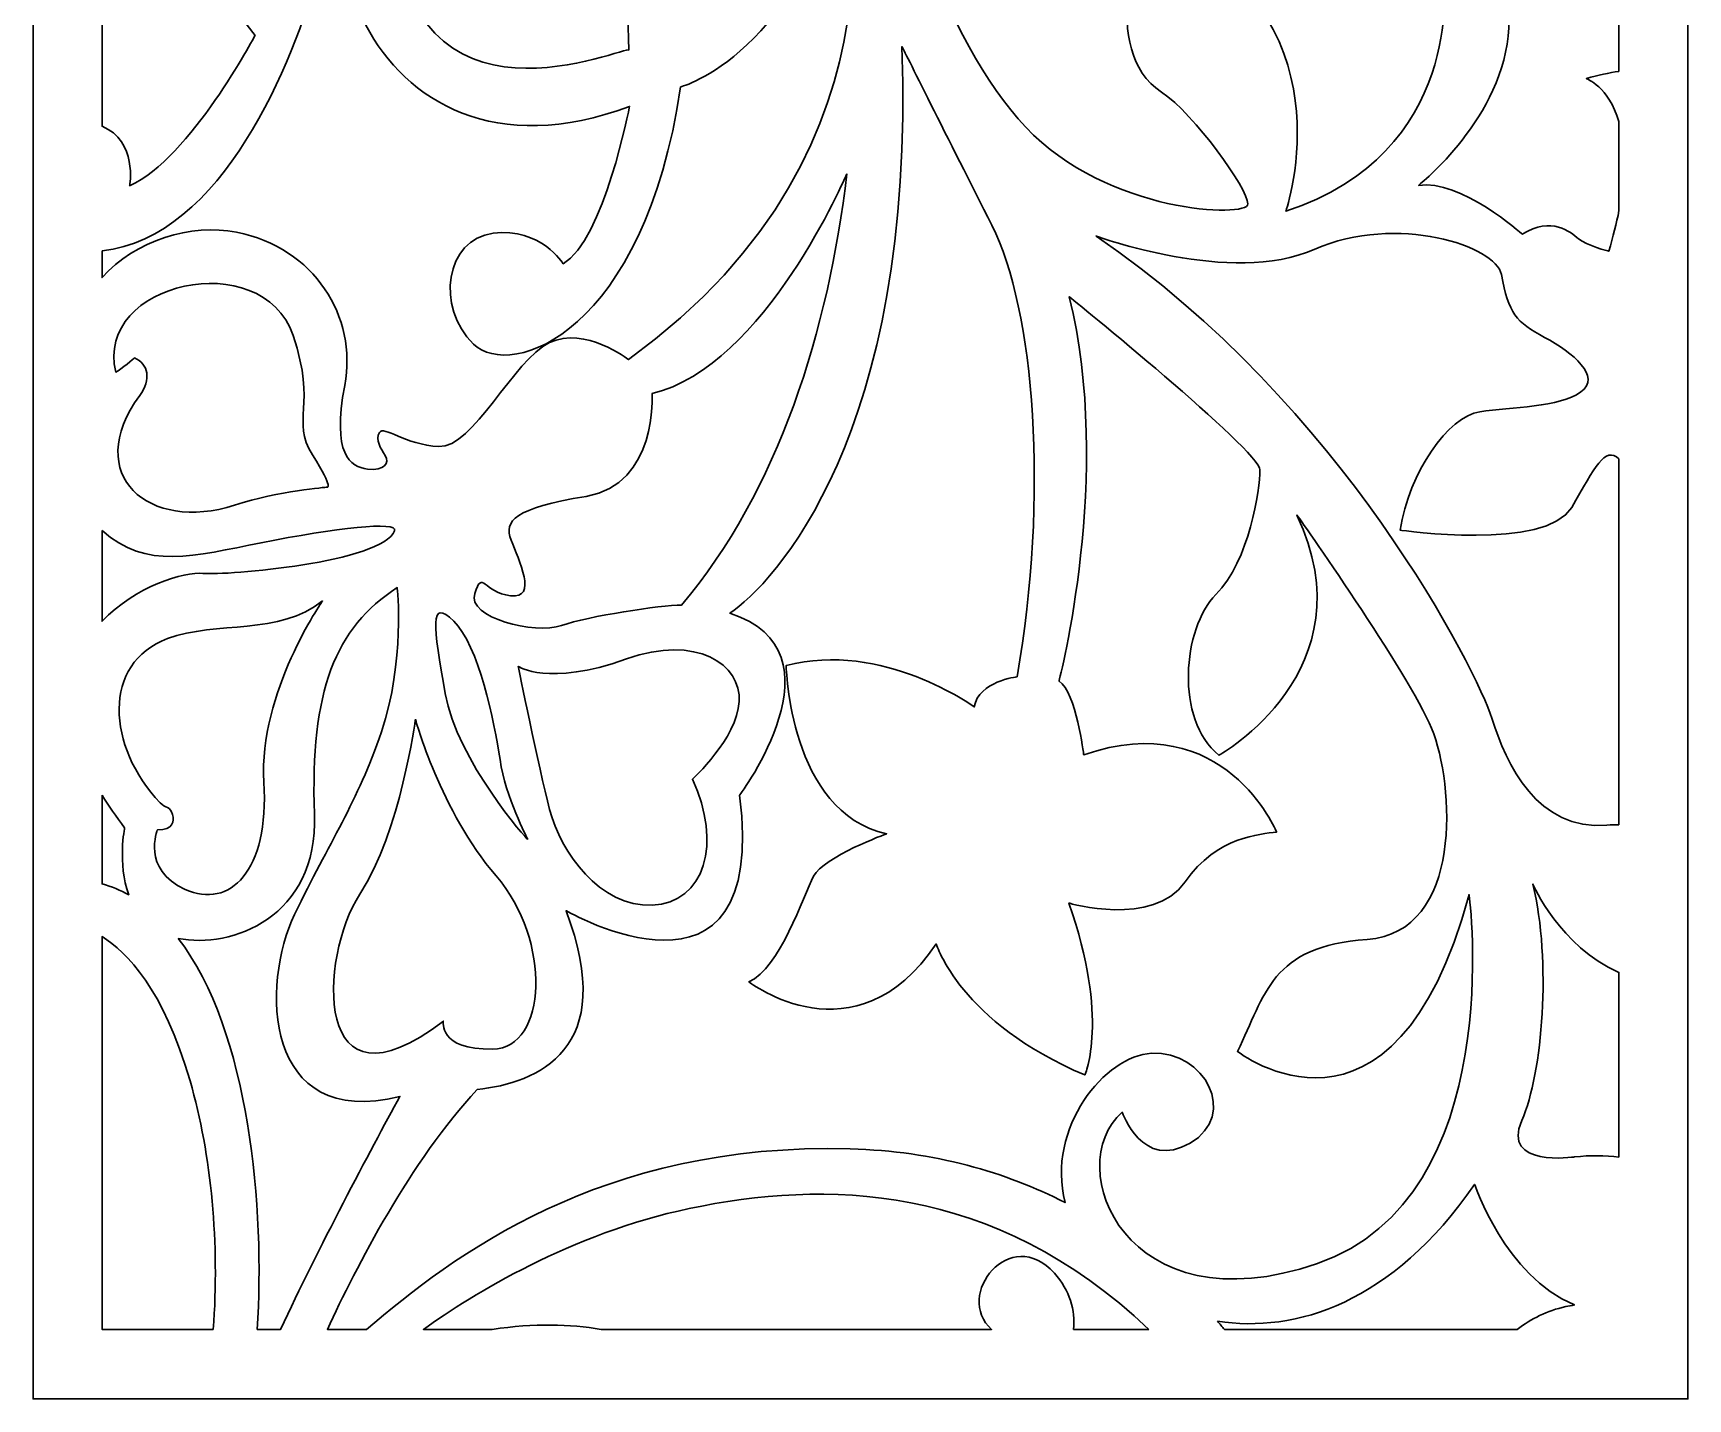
# Model space of a CAD drawing. Header units: centimetres. Extents: x 8.5 to 14.2, y -9 to 9.
# Drawn here: x 8.49 to 14.23, y -9 to -4.26 of the extents above; entities that cross this region are included whole.
import ezdxf

# ---------------------------------------------------------------- set-up
doc = ezdxf.new("R2010")
doc.units = ezdxf.units.CM
doc.header["$MEASUREMENT"] = 0
doc.layers.add('layer 1', color=7, linetype='Continuous')

msp = doc.modelspace()

# ---------------------------------------------------------------- linework, layer by layer
at = {"layer": 'layer 1', "color": 250, "lineweight": 30}
for points, knots in [([(8.48529, 8.9892), (8.48529, 8.9892), (9.07026, 8.9892), (9.07026, 8.9892), (9.07026, 8.9892), (9.07026, 8.9892), (9.20466, 8.9892), (9.20466, 8.9892), (9.20466, 8.9892), (9.20466, 8.9892), (9.7165, 8.9892), (9.7165, 8.9892), (9.7165, 8.9892), (9.7165, 8.9892), (9.91152, 8.9892), (9.91152, 8.9892), (9.91152, 8.9892), (9.91152, 8.9892), (14.22659, 8.9892), (14.22659, 8.9892), (14.22659, 8.9892), (14.22659, 8.9892), (14.22659, 8.18675), (14.22659, 8.18675), (14.22659, 8.18675), (14.22659, 8.18675), (14.22659, 7.32422), (14.22659, 7.32422), (14.22659, 7.32422), (14.22659, 7.32422), (14.22659, 6.63345), (14.22659, 6.63345), (14.22659, 6.63345), (14.22659, 6.63345), (14.22659, 6.42618), (14.22659, 6.42618), (14.22659, 6.42618), (14.22659, 6.42618), (14.22659, 2.23352), (14.22659, 2.23352), (14.22659, 2.23352), (14.22659, 2.23352), (14.22659, 1.85248), (14.22659, 1.85248), (14.22659, 1.85248), (14.22659, 1.85248), (14.22659, 1.55822), (14.22659, 1.55822), (14.22659, 1.55822), (14.22659, 1.55822), (14.22659, 0.95588), (14.22659, 0.95588), (14.22659, 0.95588), (14.22659, 0.95588), (14.22659, -1.90092), (14.22659, -1.90092), (14.22659, -1.90092), (14.22659, -1.90092), (14.22659, -2.20355), (14.22659, -2.20355), (14.22659, -2.20355), (14.22659, -2.20355), (14.22659, -4.44483), (14.22659, -4.44483), (14.22659, -4.44483), (14.22659, -4.44483), (14.22659, -5.94655), (14.22659, -5.94655), (14.22659, -5.94655), (14.22659, -5.94655), (14.22659, -7.13646), (14.22659, -7.13646), (14.22659, -7.13646), (14.22659, -7.13646), (14.22659, -7.55278), (14.22659, -7.55278), (14.22659, -7.55278), (14.22659, -7.55278), (14.22659, -8.25027), (14.22659, -8.25027), (14.22659, -8.25027), (14.22659, -8.25027), (14.22659, -8.66891), (14.22659, -8.66891), (14.22659, -8.66891), (14.22659, -8.66891), (14.22659, -8.86561), (14.22659, -8.86561), (14.22659, -8.86561), (14.22659, -8.86561), (14.22659, -9.00021), (14.22659, -9.00021), (14.22659, -9.00021), (14.22659, -9.00021), (14.11776, -9.00021), (14.11776, -9.00021), (14.11776, -9.00021), (14.11776, -9.00021), (13.63587, -9.00021), (13.63587, -9.00021), (13.63587, -9.00021), (13.63587, -9.00021), (13.46054, -9.00021), (13.46054, -9.00021), (13.46054, -9.00021), (13.46054, -9.00021), (12.79813, -9.00021), (12.79813, -9.00021), (12.79813, -9.00021), (12.79813, -9.00021), (12.5775, -9.00021), (12.5775, -9.00021), (12.5775, -9.00021), (12.5775, -9.00021), (11.96421, -9.00021), (11.96421, -9.00021), (11.96421, -9.00021), (11.96421, -9.00021), (10.58, -9.00021), (10.58, -9.00021), (10.58, -9.00021), (10.58, -9.00021), (9.74496, -9.00021), (9.74496, -9.00021), (9.74496, -9.00021), (9.74496, -9.00021), (9.24026, -9.00021), (9.24026, -9.00021), (9.24026, -9.00021), (9.24026, -9.00021), (9.23325, -9.00021), (9.23325, -9.00021), (9.23325, -9.00021), (9.23325, -9.00021), (9.08219, -9.00021), (9.08219, -9.00021), (9.08219, -9.00021), (9.08219, -9.00021), (8.48529, -9.00021), (8.48529, -9.00021), (8.48529, -9.00021), (8.48529, -9.00021), (8.48529, -7.68658), (8.48529, -7.68658), (8.48529, -7.68658), (8.48529, -7.68658), (8.48529, -7.21812), (8.48529, -7.21812), (8.48529, -7.21812), (8.48529, -7.21812), (8.48529, -4.95449), (8.48529, -4.95449), (8.48529, -4.95449), (8.48529, -4.95449), (8.48529, -4.63579), (8.48529, -4.63579), (8.48529, -4.63579), (8.48529, -4.63579), (8.48529, -3.57257), (8.48529, -3.57257), (8.48529, -3.57257), (8.48529, -3.57257), (8.48529, -3.17805), (8.48529, -3.17805), (8.48529, -3.17805), (8.48529, -3.17805), (8.48529, 1.52681), (8.48529, 1.52681), (8.48529, 1.52681), (8.48529, 1.52681), (8.48529, 1.7051), (8.48529, 1.7051), (8.48529, 1.7051), (8.48529, 1.7051), (8.48529, 3.1605), (8.48529, 3.1605), (8.48529, 3.1605), (8.48529, 3.1605), (8.48529, 3.58836), (8.48529, 3.58836), (8.48529, 3.58836), (8.48529, 3.58836), (8.48529, 3.90863), (8.48529, 3.90863), (8.48529, 3.90863), (8.48529, 3.90863), (8.48529, 4.33898), (8.48529, 4.33898), (8.48529, 4.33898), (8.48529, 4.33898), (8.48529, 8.9892), (8.48529, 8.9892)], [0, 0, 0, 0, 0.0204082, 0.0204082, 0.0204082, 0.0204082, 0.0408163, 0.0408163, 0.0408163, 0.0408163, 0.0612245, 0.0612245, 0.0612245, 0.0612245, 0.0816327, 0.0816327, 0.0816327, 0.0816327, 0.1020408, 0.1020408, 0.1020408, 0.1020408, 0.122449, 0.122449, 0.122449, 0.122449, 0.1428571, 0.1428571, 0.1428571, 0.1428571, 0.1632653, 0.1632653, 0.1632653, 0.1632653, 0.1836735, 0.1836735, 0.1836735, 0.1836735, 0.2040816, 0.2040816, 0.2040816, 0.2040816, 0.2244898, 0.2244898, 0.2244898, 0.2244898, 0.244898, 0.244898, 0.244898, 0.244898, 0.2653061, 0.2653061, 0.2653061, 0.2653061, 0.2857143, 0.2857143, 0.2857143, 0.2857143, 0.3061224, 0.3061224, 0.3061224, 0.3061224, 0.3265306, 0.3265306, 0.3265306, 0.3265306, 0.3469388, 0.3469388, 0.3469388, 0.3469388, 0.3673469, 0.3673469, 0.3673469, 0.3673469, 0.3877551, 0.3877551, 0.3877551, 0.3877551, 0.4081633, 0.4081633, 0.4081633, 0.4081633, 0.4285714, 0.4285714, 0.4285714, 0.4285714, 0.4489796, 0.4489796, 0.4489796, 0.4489796, 0.4693878, 0.4693878, 0.4693878, 0.4693878, 0.4897959, 0.4897959, 0.4897959, 0.4897959, 0.5102041, 0.5102041, 0.5102041, 0.5102041, 0.5306122, 0.5306122, 0.5306122, 0.5306122, 0.5510204, 0.5510204, 0.5510204, 0.5510204, 0.5714286, 0.5714286, 0.5714286, 0.5714286, 0.5918367, 0.5918367, 0.5918367, 0.5918367, 0.6122449, 0.6122449, 0.6122449, 0.6122449, 0.6326531, 0.6326531, 0.6326531, 0.6326531, 0.6530612, 0.6530612, 0.6530612, 0.6530612, 0.6734694, 0.6734694, 0.6734694, 0.6734694, 0.6938776, 0.6938776, 0.6938776, 0.6938776, 0.7142857, 0.7142857, 0.7142857, 0.7142857, 0.7346939, 0.7346939, 0.7346939, 0.7346939, 0.755102, 0.755102, 0.755102, 0.755102, 0.7755102, 0.7755102, 0.7755102, 0.7755102, 0.7959184, 0.7959184, 0.7959184, 0.7959184, 0.8163265, 0.8163265, 0.8163265, 0.8163265, 0.8367347, 0.8367347, 0.8367347, 0.8367347, 0.8571429, 0.8571429, 0.8571429, 0.8571429, 0.877551, 0.877551, 0.877551, 0.877551, 0.8979592, 0.8979592, 0.8979592, 0.8979592, 0.9183673, 0.9183673, 0.9183673, 0.9183673, 0.9387755, 0.9387755, 0.9387755, 0.9387755, 0.9591837, 0.9591837, 0.9591837, 0.9591837, 1, 1, 1, 1]), ([(8.72451, -5.01776), (9.14043, -4.9719), (9.38964, -4.36656), (9.47589, -4.0385), (9.47589, -4.0385), (9.8407, -2.65086), (9.69219, -1.81292), (9.24882, -0.81761), (9.24882, -0.81761), (9.20894, -0.81766), (10.49803, -1.72883), (10.5518, -4.32066), (10.5518, -4.32066), (10.55695, -4.29997), (9.76536, -4.66483), (9.74276, -3.84478), (9.74276, -3.84478), (9.74276, -3.84478), (9.90731, -3.92587), (9.97811, -3.79991), (9.97811, -3.79991), (10.04891, -3.67396), (9.9687, -3.49316), (9.78653, -3.53962), (9.78653, -3.53962), (9.3, -3.74188), (9.62609, -4.8659), (10.55456, -4.51624), (10.55456, -4.51624), (10.55456, -4.51624), (10.46565, -4.9807), (10.32419, -5.06218), (10.32419, -5.06218), (10.32419, -5.06218), (10.2474, -4.93588), (10.08169, -4.95625), (10.08169, -4.95625), (9.91598, -4.97662), (9.88104, -5.2133), (10.01293, -5.34071), (10.01293, -5.34071), (10.14483, -5.46813), (10.60545, -5.30193), (10.73185, -4.4488), (10.73185, -4.4488), (10.73185, -4.4488), (11.14915, -4.33658), (11.32238, -3.61695), (11.32238, -3.61695), (11.26789, -3.63265), (11.59977, -4.63613), (10.55074, -5.39487), (10.55074, -5.39487), (10.55074, -5.39487), (10.40059, -5.27682), (10.27697, -5.33584), (10.27697, -5.33584), (10.15336, -5.39487), (10.01022, -5.70311), (9.89311, -5.69656), (9.89311, -5.69656), (9.77601, -5.69), (9.70183, -5.6225), (9.68689, -5.64759), (9.68689, -5.64759), (9.67196, -5.67268), (9.69187, -5.70279), (9.7068, -5.72788), (9.7068, -5.72788), (9.72174, -5.75297), (9.70592, -5.78179), (9.64532, -5.77421), (9.64532, -5.77421), (9.58472, -5.76664), (9.52153, -5.72346), (9.56641, -5.48408), (9.56641, -5.48408), (9.61128, -5.2447), (9.46115, -5.0071), (9.1911, -4.95285), (9.1911, -4.95285), (9.03419, -4.92132), (8.83889, -4.98048), (8.72451, -5.11011), (8.72451, -5.11011), (8.72451, -5.11011), (8.72451, -5.01776), (8.72451, -5.01776)], [0, 0, 0, 0, 0.0434783, 0.0434783, 0.0434783, 0.0434783, 0.0869565, 0.0869565, 0.0869565, 0.0869565, 0.1304348, 0.1304348, 0.1304348, 0.1304348, 0.173913, 0.173913, 0.173913, 0.173913, 0.2173913, 0.2173913, 0.2173913, 0.2173913, 0.2608696, 0.2608696, 0.2608696, 0.2608696, 0.3043478, 0.3043478, 0.3043478, 0.3043478, 0.3478261, 0.3478261, 0.3478261, 0.3478261, 0.3913043, 0.3913043, 0.3913043, 0.3913043, 0.4347826, 0.4347826, 0.4347826, 0.4347826, 0.4782609, 0.4782609, 0.4782609, 0.4782609, 0.5217391, 0.5217391, 0.5217391, 0.5217391, 0.5652174, 0.5652174, 0.5652174, 0.5652174, 0.6086957, 0.6086957, 0.6086957, 0.6086957, 0.6521739, 0.6521739, 0.6521739, 0.6521739, 0.6956522, 0.6956522, 0.6956522, 0.6956522, 0.7391304, 0.7391304, 0.7391304, 0.7391304, 0.7826087, 0.7826087, 0.7826087, 0.7826087, 0.826087, 0.826087, 0.826087, 0.826087, 0.8695652, 0.8695652, 0.8695652, 0.8695652, 0.9130435, 0.9130435, 0.9130435, 0.9130435, 1, 1, 1, 1]), ([(13.98737, -4.39499), (13.95297, -4.39953), (13.91535, -4.40762), (13.87423, -4.41973), (13.87423, -4.41973), (13.87423, -4.41973), (13.95134, -4.44771), (13.98737, -4.5691), (13.98737, -4.5691), (13.98737, -4.5691), (13.98737, -4.87792), (13.98737, -4.87792), (13.98737, -4.87792), (13.97897, -4.9208), (13.96741, -4.96751), (13.95196, -5.01851), (13.95196, -5.01851), (13.95196, -5.01851), (13.87408, -4.99888), (13.84683, -4.97533), (13.84683, -4.97533), (13.81957, -4.95178), (13.75338, -4.89683), (13.65214, -4.95963), (13.65214, -4.95963), (13.65214, -4.95963), (13.43633, -4.76683), (13.29194, -4.79031), (13.29194, -4.79031), (13.29194, -4.79031), (13.59164, -4.55284), (13.60477, -4.24357), (13.60477, -4.24357), (13.61791, -3.93431), (13.54424, -3.75194), (13.2758, -3.81273), (13.2758, -3.81273), (13.00735, -3.87352), (13.18104, -4.20922), (13.38105, -4.07969), (13.38105, -4.07969), (13.38105, -4.07969), (13.44843, -4.67886), (12.83183, -4.87989), (12.83183, -4.87989), (12.83183, -4.87989), (13.07201, -4.1848), (12.3701, -3.88873), (12.3701, -3.88873), (12.3701, -3.88873), (13.07699, -3.24138), (12.24067, -2.40335), (12.24067, -2.40335), (12.24067, -2.40335), (12.57245, -2.408), (12.72308, -2.63101), (12.72308, -2.63101), (12.8737, -2.85402), (12.77015, -3.11499), (12.69954, -3.30004), (12.69954, -3.30004), (12.62894, -3.48509), (12.56774, -3.68912), (12.7372, -3.84095), (12.7372, -3.84095), (12.90665, -3.99279), (13.18437, -3.86468), (13.19378, -3.77453), (13.19378, -3.77453), (13.19378, -3.77453), (13.57751, -3.86483), (13.81001, -3.60835), (13.81001, -3.60835), (14.0425, -3.35188), (14.06005, -2.80393), (13.45907, -2.75529), (13.45907, -2.75529), (12.8581, -2.70665), (12.76598, -2.42327), (12.72212, -2.37906), (12.72212, -2.37906), (12.67825, -2.33484), (12.55542, -2.23313), (12.48962, -2.23313), (12.48962, -2.23313), (12.48962, -2.23313), (12.81271, -2.207), (13.09984, -2.41304), (13.09984, -2.41304), (13.24857, -2.51977), (13.73452, -2.96232), (13.98737, -2.65371), (13.98737, -2.65371), (13.98737, -2.65371), (13.98737, -4.39499), (13.98737, -4.39499)], [0, 0, 0, 0, 0.04, 0.04, 0.04, 0.04, 0.08, 0.08, 0.08, 0.08, 0.12, 0.12, 0.12, 0.12, 0.16, 0.16, 0.16, 0.16, 0.2, 0.2, 0.2, 0.2, 0.24, 0.24, 0.24, 0.24, 0.28, 0.28, 0.28, 0.28, 0.32, 0.32, 0.32, 0.32, 0.36, 0.36, 0.36, 0.36, 0.4, 0.4, 0.4, 0.4, 0.44, 0.44, 0.44, 0.44, 0.48, 0.48, 0.48, 0.48, 0.52, 0.52, 0.52, 0.52, 0.56, 0.56, 0.56, 0.56, 0.6, 0.6, 0.6, 0.6, 0.64, 0.64, 0.64, 0.64, 0.68, 0.68, 0.68, 0.68, 0.72, 0.72, 0.72, 0.72, 0.76, 0.76, 0.76, 0.76, 0.8, 0.8, 0.8, 0.8, 0.84, 0.84, 0.84, 0.84, 0.88, 0.88, 0.88, 0.88, 0.92, 0.92, 0.92, 0.92, 1, 1, 1, 1]), ([(8.72451, -3.43191), (8.83477, -3.35474), (8.93348, -3.26183), (8.96119, -3.1644), (8.96119, -3.1644), (9.03244, -2.91396), (9.16902, -2.87223), (9.20463, -2.83645), (9.20463, -2.83645), (9.20463, -2.83645), (8.72306, -3.61551), (9.25523, -4.27016), (9.25523, -4.27016), (9.25523, -4.27016), (9.02998, -4.69735), (8.82033, -4.79177), (8.82033, -4.79177), (8.82033, -4.79177), (8.84834, -4.63531), (8.72451, -4.58531), (8.72451, -4.58531), (8.72451, -4.58531), (8.72451, -3.43191), (8.72451, -3.43191)], [0, 0, 0, 0, 0.1428571, 0.1428571, 0.1428571, 0.1428571, 0.2857143, 0.2857143, 0.2857143, 0.2857143, 0.4285714, 0.4285714, 0.4285714, 0.4285714, 0.5714286, 0.5714286, 0.5714286, 0.5714286, 0.7142857, 0.7142857, 0.7142857, 0.7142857, 1, 1, 1, 1]), ([(12.33104, -3.89583), (12.33104, -3.89583), (12.14399, -3.95011), (12.01929, -3.87583), (12.01929, -3.87583), (11.89459, -3.80155), (11.90026, -3.76727), (11.83791, -3.81012), (11.83791, -3.81012), (11.77556, -3.85298), (11.58851, -3.87298), (11.44114, -3.61014), (11.44114, -3.61014), (11.44114, -3.61014), (11.64477, -4.28951), (11.92934, -4.58888), (11.92934, -4.58888), (12.2139, -4.88826), (12.70036, -4.9049), (12.70013, -4.85437), (12.70013, -4.85437), (12.69991, -4.80384), (12.51471, -4.54203), (12.40029, -4.46691), (12.40029, -4.46691), (12.1779, -4.32091), (12.33104, -3.89583), (12.33104, -3.89583)], [0, 0, 0, 0, 0.125, 0.125, 0.125, 0.125, 0.25, 0.25, 0.25, 0.25, 0.375, 0.375, 0.375, 0.375, 0.5, 0.5, 0.5, 0.5, 0.625, 0.625, 0.625, 0.625, 0.75, 0.75, 0.75, 0.75, 1, 1, 1, 1]), ([(10.02556, -7.92699), (10.23454, -7.90404), (10.51814, -7.78927), (10.33425, -7.30644), (10.33425, -7.30644), (10.33425, -7.30644), (11.03907, -7.71336), (10.93655, -6.90598), (10.93655, -6.90598), (10.93655, -6.90598), (11.3121, -6.40469), (10.90276, -6.27486), (10.90276, -6.27486), (11.05045, -6.17472), (11.54757, -5.66033), (11.49982, -4.30849), (11.49982, -4.30849), (11.49982, -4.30849), (11.66348, -4.63693), (11.81181, -4.92855), (11.81181, -4.92855), (11.96014, -5.22018), (12.00911, -5.8712), (11.89927, -6.49519), (11.89927, -6.49519), (11.89927, -6.49519), (11.76518, -6.51064), (11.75047, -6.59962), (11.75047, -6.59962), (11.75047, -6.59962), (11.43138, -6.36727), (11.09789, -6.45626), (11.09789, -6.45626), (11.09789, -6.45626), (11.10802, -6.96545), (11.44641, -7.03961), (11.44641, -7.03961), (11.44641, -7.03961), (11.22873, -7.11913), (11.19285, -7.18695), (11.19285, -7.18695), (11.15697, -7.25477), (11.07623, -7.50796), (10.96858, -7.55318), (10.96858, -7.55318), (10.96858, -7.55318), (11.33637, -7.83802), (11.61895, -7.42206), (11.61895, -7.42206), (11.61895, -7.42206), (11.70165, -7.69493), (12.13475, -7.87647), (12.13475, -7.87647), (12.13475, -7.87647), (12.22051, -7.68196), (12.079, -7.27996), (12.079, -7.27996), (12.079, -7.27996), (12.37059, -7.36641), (12.48208, -7.20647), (12.48208, -7.20647), (12.59357, -7.04654), (12.74366, -7.04222), (12.7994, -7.03357), (12.7994, -7.03357), (12.7994, -7.03357), (12.6193, -6.59699), (12.13046, -6.76557), (12.13046, -6.76557), (12.13046, -6.76557), (12.10473, -6.54944), (12.0447, -6.51054), (12.0447, -6.51054), (12.0447, -6.51054), (12.23295, -5.79217), (12.08028, -5.17658), (12.08028, -5.17658), (12.08028, -5.17658), (12.74186, -5.71156), (12.74186, -5.77752), (12.74186, -5.77752), (12.74186, -5.84347), (12.70551, -6.09264), (12.58919, -6.2099), (12.58919, -6.2099), (12.47286, -6.32715), (12.44667, -6.64357), (12.59971, -6.76699), (12.59971, -6.76699), (12.59971, -6.76699), (13.12515, -6.47387), (12.87008, -5.93392), (12.87008, -5.93392), (12.87008, -5.93392), (13.25734, -6.48058), (13.33719, -6.67375), (13.33719, -6.67375), (13.41703, -6.86693), (13.44897, -7.38206), (13.11361, -7.40621), (13.11361, -7.40621), (12.77826, -7.43035), (12.76211, -7.59675), (12.66368, -7.79444), (12.66368, -7.79444), (12.66368, -7.79444), (13.20502, -8.21729), (13.46748, -7.25074), (13.46748, -7.25074), (13.46748, -7.25074), (13.60687, -8.30088), (12.94103, -8.5305), (12.94103, -8.5305), (12.27519, -8.76012), (12.0499, -8.19269), (12.26433, -8.00565), (12.26433, -8.00565), (12.26433, -8.00565), (12.33358, -8.21018), (12.5002, -8.11255), (12.5002, -8.11255), (12.66681, -8.01492), (12.55111, -7.79179), (12.36596, -7.80108), (12.36596, -7.80108), (12.20512, -7.80915), (11.99941, -8.05869), (12.06575, -8.31886), (12.06575, -8.31886), (11.86043, -8.214), (11.61361, -8.14093), (11.32045, -8.13282), (11.32045, -8.13282), (10.45431, -8.10889), (9.93979, -8.5061), (9.64219, -8.75906), (9.64219, -8.75906), (9.64219, -8.75906), (9.50628, -8.75906), (9.50628, -8.75906), (9.50628, -8.75906), (9.60551, -8.54438), (9.79494, -8.17554), (10.02556, -7.92699)], [0, 0, 0, 0, 0.027027, 0.027027, 0.027027, 0.027027, 0.0540541, 0.0540541, 0.0540541, 0.0540541, 0.0810811, 0.0810811, 0.0810811, 0.0810811, 0.1081081, 0.1081081, 0.1081081, 0.1081081, 0.1351351, 0.1351351, 0.1351351, 0.1351351, 0.1621622, 0.1621622, 0.1621622, 0.1621622, 0.1891892, 0.1891892, 0.1891892, 0.1891892, 0.2162162, 0.2162162, 0.2162162, 0.2162162, 0.2432432, 0.2432432, 0.2432432, 0.2432432, 0.2702703, 0.2702703, 0.2702703, 0.2702703, 0.2972973, 0.2972973, 0.2972973, 0.2972973, 0.3243243, 0.3243243, 0.3243243, 0.3243243, 0.3513514, 0.3513514, 0.3513514, 0.3513514, 0.3783784, 0.3783784, 0.3783784, 0.3783784, 0.4054054, 0.4054054, 0.4054054, 0.4054054, 0.4324324, 0.4324324, 0.4324324, 0.4324324, 0.4594595, 0.4594595, 0.4594595, 0.4594595, 0.4864865, 0.4864865, 0.4864865, 0.4864865, 0.5135135, 0.5135135, 0.5135135, 0.5135135, 0.5405405, 0.5405405, 0.5405405, 0.5405405, 0.5675676, 0.5675676, 0.5675676, 0.5675676, 0.5945946, 0.5945946, 0.5945946, 0.5945946, 0.6216216, 0.6216216, 0.6216216, 0.6216216, 0.6486486, 0.6486486, 0.6486486, 0.6486486, 0.6756757, 0.6756757, 0.6756757, 0.6756757, 0.7027027, 0.7027027, 0.7027027, 0.7027027, 0.7297297, 0.7297297, 0.7297297, 0.7297297, 0.7567568, 0.7567568, 0.7567568, 0.7567568, 0.7837838, 0.7837838, 0.7837838, 0.7837838, 0.8108108, 0.8108108, 0.8108108, 0.8108108, 0.8378378, 0.8378378, 0.8378378, 0.8378378, 0.8648649, 0.8648649, 0.8648649, 0.8648649, 0.8918919, 0.8918919, 0.8918919, 0.8918919, 0.9189189, 0.9189189, 0.9189189, 0.9189189, 0.9459459, 0.9459459, 0.9459459, 0.9459459, 1, 1, 1, 1]), ([(11.30833, -4.75051), (11.30833, -4.75051), (11.02512, -5.41882), (10.63274, -5.51267), (10.63274, -5.51267), (10.63274, -5.51267), (10.65353, -5.82718), (10.40394, -5.86911), (10.40394, -5.86911), (10.15434, -5.91104), (10.11794, -5.95298), (10.14394, -6.02112), (10.14394, -6.02112), (10.16994, -6.08926), (10.23803, -6.22624), (10.14182, -6.21417), (10.14182, -6.21417), (10.04561, -6.2021), (10.04542, -6.12141), (10.01735, -6.20592), (10.01735, -6.20592), (9.98928, -6.29044), (10.22655, -6.34929), (10.31872, -6.31707), (10.31872, -6.31707), (10.41089, -6.28485), (10.66285, -6.24637), (10.73498, -6.24637), (10.73498, -6.24637), (11.07054, -5.85209), (11.24623, -5.28877), (11.30833, -4.75051)], [0, 0, 0, 0, 0.1111111, 0.1111111, 0.1111111, 0.1111111, 0.2222222, 0.2222222, 0.2222222, 0.2222222, 0.3333333, 0.3333333, 0.3333333, 0.3333333, 0.4444444, 0.4444444, 0.4444444, 0.4444444, 0.5555556, 0.5555556, 0.5555556, 0.5555556, 0.6666667, 0.6666667, 0.6666667, 0.6666667, 0.7777778, 0.7777778, 0.7777778, 0.7777778, 1, 1, 1, 1]), ([(13.98737, -7.00844), (13.97394, -7.00795), (13.96007, -7.00829), (13.94575, -7.00957), (13.94575, -7.00957), (13.7051, -7.03114), (13.59624, -6.79777), (13.54656, -6.63917), (13.54656, -6.63917), (13.49688, -6.48058), (13.03288, -5.55138), (12.17319, -4.96604), (12.17319, -4.96604), (12.17319, -4.96604), (12.64239, -5.13922), (12.93026, -5.0126), (12.93026, -5.0126), (13.21813, -4.88597), (13.56155, -5.00132), (13.57954, -5.09954), (13.57954, -5.09954), (13.60433, -5.23491), (13.6302, -5.26479), (13.72942, -5.31746), (13.72942, -5.31746), (13.82864, -5.37013), (13.92796, -5.45439), (13.85481, -5.50706), (13.85481, -5.50706), (13.78167, -5.55972), (13.61448, -5.55972), (13.50476, -5.57552), (13.50476, -5.57552), (13.39505, -5.59132), (13.25921, -5.78619), (13.22786, -5.98632), (13.22786, -5.98632), (13.22786, -5.98632), (13.73465, -6.06005), (13.82346, -5.90732), (13.82346, -5.90732), (13.90496, -5.76718), (13.93807, -5.69357), (13.98737, -5.73933), (13.98737, -5.73933), (13.98737, -5.73933), (13.98737, -7.00844), (13.98737, -7.00844)], [0, 0, 0, 0, 0.0769231, 0.0769231, 0.0769231, 0.0769231, 0.1538462, 0.1538462, 0.1538462, 0.1538462, 0.2307692, 0.2307692, 0.2307692, 0.2307692, 0.3076923, 0.3076923, 0.3076923, 0.3076923, 0.3846154, 0.3846154, 0.3846154, 0.3846154, 0.4615385, 0.4615385, 0.4615385, 0.4615385, 0.5384615, 0.5384615, 0.5384615, 0.5384615, 0.6153846, 0.6153846, 0.6153846, 0.6153846, 0.6923077, 0.6923077, 0.6923077, 0.6923077, 0.7692308, 0.7692308, 0.7692308, 0.7692308, 0.8461538, 0.8461538, 0.8461538, 0.8461538, 1, 1, 1, 1]), ([(9.5044, -5.83736), (9.5044, -5.83736), (9.33911, -5.85003), (9.18452, -5.89969), (9.18452, -5.89969), (8.88854, -5.99474), (8.65282, -5.79714), (8.8551, -5.51903), (8.8551, -5.51903), (8.89525, -5.46383), (8.88628, -5.40997), (8.83662, -5.38861), (8.83662, -5.38861), (8.83662, -5.38861), (8.79031, -5.43034), (8.7723, -5.43812), (8.7723, -5.43812), (8.6961, -5.12699), (9.27972, -4.99672), (9.3871, -5.31065), (9.3871, -5.31065), (9.47232, -5.55987), (9.37744, -5.60079), (9.45472, -5.72497), (9.45472, -5.72497), (9.532, -5.84916), (9.5044, -5.83736), (9.5044, -5.83736)], [0, 0, 0, 0, 0.125, 0.125, 0.125, 0.125, 0.25, 0.25, 0.25, 0.25, 0.375, 0.375, 0.375, 0.375, 0.5, 0.5, 0.5, 0.5, 0.625, 0.625, 0.625, 0.625, 0.75, 0.75, 0.75, 0.75, 1, 1, 1, 1]), ([(8.72451, -5.98765), (8.87773, -6.12536), (9.04248, -6.0763), (9.27637, -6.02999), (9.27637, -6.02999), (9.53306, -5.97916), (9.75304, -5.954), (9.73965, -5.9884), (9.73965, -5.9884), (9.69682, -6.09848), (9.15507, -6.14436), (9.07468, -6.13626), (9.07468, -6.13626), (9.01067, -6.12982), (8.8392, -6.18102), (8.72451, -6.30251), (8.72451, -6.30251), (8.72451, -6.30251), (8.72451, -5.98765), (8.72451, -5.98765)], [0, 0, 0, 0, 0.1666667, 0.1666667, 0.1666667, 0.1666667, 0.3333333, 0.3333333, 0.3333333, 0.3333333, 0.5, 0.5, 0.5, 0.5, 0.6666667, 0.6666667, 0.6666667, 0.6666667, 1, 1, 1, 1]), ([(8.98897, -7.40262), (9.1724, -7.43959), (9.47439, -7.33018), (9.46155, -6.97186), (9.46155, -6.97186), (9.44617, -6.54298), (9.53331, -6.32527), (9.7486, -6.18575), (9.7486, -6.18575), (9.7486, -6.18575), (9.77679, -6.44093), (9.6935, -6.68638), (9.6935, -6.68638), (9.6102, -6.93182), (9.51409, -7.06746), (9.39234, -7.31936), (9.39234, -7.31936), (9.27659, -7.55888), (9.28108, -8.06902), (9.75806, -7.95057), (9.75806, -7.95057), (9.65653, -8.13725), (9.47281, -8.48135), (9.34374, -8.75906), (9.34374, -8.75906), (9.34374, -8.75906), (9.26282, -8.75906), (9.26282, -8.75906), (9.26282, -8.75906), (9.29014, -8.3465), (9.23635, -7.72289), (8.98897, -7.40262)], [0, 0, 0, 0, 0.1111111, 0.1111111, 0.1111111, 0.1111111, 0.2222222, 0.2222222, 0.2222222, 0.2222222, 0.3333333, 0.3333333, 0.3333333, 0.3333333, 0.4444444, 0.4444444, 0.4444444, 0.4444444, 0.5555556, 0.5555556, 0.5555556, 0.5555556, 0.6666667, 0.6666667, 0.6666667, 0.6666667, 0.7777778, 0.7777778, 0.7777778, 0.7777778, 1, 1, 1, 1]), ([(9.48974, -6.23166), (9.34079, -6.35297), (9.12138, -6.2998), (8.9521, -6.36265), (8.9521, -6.36265), (8.72303, -6.44769), (8.74122, -6.73792), (8.92615, -6.93239), (8.92615, -6.93239), (8.94382, -6.95095), (8.96201, -6.94449), (8.96916, -6.97313), (8.96916, -6.97313), (8.97487, -6.99584), (8.97216, -7.02612), (8.91691, -7.02612), (8.91691, -7.02612), (8.91691, -7.02612), (8.85942, -7.1628), (9.01319, -7.23256), (9.01319, -7.23256), (9.16697, -7.30232), (9.3051, -7.17028), (9.28588, -6.86025), (9.28588, -6.86025), (9.26666, -6.55021), (9.48974, -6.23166), (9.48974, -6.23166)], [0, 0, 0, 0, 0.125, 0.125, 0.125, 0.125, 0.25, 0.25, 0.25, 0.25, 0.375, 0.375, 0.375, 0.375, 0.5, 0.5, 0.5, 0.5, 0.625, 0.625, 0.625, 0.625, 0.75, 0.75, 0.75, 0.75, 1, 1, 1, 1]), ([(10.20114, -7.05899), (10.20223, -7.06458), (9.95662, -6.78689), (9.91529, -6.55295), (9.91529, -6.55295), (9.87397, -6.31901), (9.85888, -6.21854), (9.94472, -6.30186), (9.94472, -6.30186), (10.03056, -6.38519), (10.08632, -6.65117), (10.1054, -6.78256), (10.1054, -6.78256), (10.12447, -6.91396), (10.20006, -7.0534), (10.20114, -7.05899)], [0, 0, 0, 0, 0.2, 0.2, 0.2, 0.2, 0.4, 0.4, 0.4, 0.4, 0.6, 0.6, 0.6, 0.6, 1, 1, 1, 1]), ([(10.16866, -6.45867), (10.16866, -6.45867), (10.2386, -6.80746), (10.27729, -6.95567), (10.27729, -6.95567), (10.31598, -7.10388), (10.4514, -7.29499), (10.63325, -7.28719), (10.63325, -7.28719), (10.8151, -7.27939), (10.87701, -7.07267), (10.77254, -6.85036), (10.77254, -6.85036), (10.77254, -6.85036), (10.92731, -6.70995), (10.93504, -6.58124), (10.93504, -6.58124), (10.94278, -6.45253), (10.78775, -6.34633), (10.54357, -6.43331), (10.54357, -6.43331), (10.26982, -6.53079), (10.16866, -6.45867), (10.16866, -6.45867)], [0, 0, 0, 0, 0.1428571, 0.1428571, 0.1428571, 0.1428571, 0.2857143, 0.2857143, 0.2857143, 0.2857143, 0.4285714, 0.4285714, 0.4285714, 0.4285714, 0.5714286, 0.5714286, 0.5714286, 0.5714286, 0.7142857, 0.7142857, 0.7142857, 0.7142857, 1, 1, 1, 1]), ([(9.81186, -6.64263), (9.81186, -6.64263), (9.76026, -7.03176), (9.61885, -7.24933), (9.61885, -7.24933), (9.47744, -7.4669), (9.4509, -8.04182), (9.90862, -7.68921), (9.90862, -7.68921), (9.90862, -7.68921), (9.89001, -7.79049), (10.07979, -7.78674), (10.07979, -7.78674), (10.26958, -7.78299), (10.28515, -7.41048), (10.09165, -7.18541), (10.09165, -7.18541), (9.89814, -6.96034), (9.81186, -6.64263), (9.81186, -6.64263)], [0, 0, 0, 0, 0.1666667, 0.1666667, 0.1666667, 0.1666667, 0.3333333, 0.3333333, 0.3333333, 0.3333333, 0.5, 0.5, 0.5, 0.5, 0.6666667, 0.6666667, 0.6666667, 0.6666667, 1, 1, 1, 1]), ([(8.72451, -6.90605), (8.74677, -6.94213), (8.77273, -6.97959), (8.80291, -7.01852), (8.80291, -7.01852), (8.80291, -7.01852), (8.7776, -7.14188), (8.81717, -7.25142), (8.81717, -7.25142), (8.78799, -7.23554), (8.75717, -7.22274), (8.72451, -7.21361), (8.72451, -7.21361), (8.72451, -7.21361), (8.72451, -6.90605), (8.72451, -6.90605)], [0, 0, 0, 0, 0.2, 0.2, 0.2, 0.2, 0.4, 0.4, 0.4, 0.4, 0.6, 0.6, 0.6, 0.6, 1, 1, 1, 1]), ([(13.98737, -8.16199), (13.93933, -8.15544), (13.88792, -8.15451), (13.83305, -8.16079), (13.83305, -8.16079), (13.83305, -8.16079), (13.57784, -8.19878), (13.65031, -8.03422), (13.65031, -8.03422), (13.72279, -7.86967), (13.75323, -7.48396), (13.68905, -7.21442), (13.68905, -7.21442), (13.68905, -7.21442), (13.78209, -7.43242), (13.98737, -7.52043), (13.98737, -7.52043), (13.98737, -7.52043), (13.98737, -8.16199), (13.98737, -8.16199)], [0, 0, 0, 0, 0.1666667, 0.1666667, 0.1666667, 0.1666667, 0.3333333, 0.3333333, 0.3333333, 0.3333333, 0.5, 0.5, 0.5, 0.5, 0.6666667, 0.6666667, 0.6666667, 0.6666667, 1, 1, 1, 1]), ([(9.11055, -8.75906), (9.11055, -8.75906), (8.72451, -8.75906), (8.72451, -8.75906), (8.72451, -8.75906), (8.72451, -8.75906), (8.72451, -7.39655), (8.72451, -7.39655), (8.72451, -7.39655), (8.81069, -7.44941), (8.93738, -7.579), (9.02973, -7.89662), (9.02973, -7.89662), (9.10549, -8.15718), (9.13173, -8.46366), (9.11055, -8.75906)], [0, 0, 0, 0, 0.2, 0.2, 0.2, 0.2, 0.4, 0.4, 0.4, 0.4, 0.6, 0.6, 0.6, 0.6, 1, 1, 1, 1]), ([(12.35687, -8.75906), (12.35687, -8.75906), (12.09506, -8.75906), (12.09506, -8.75906), (12.09506, -8.75906), (12.10136, -8.69229), (12.08253, -8.62488), (12.0287, -8.56433), (12.0287, -8.56433), (11.87592, -8.39248), (11.67893, -8.64257), (11.81089, -8.75906), (11.81089, -8.75906), (11.81089, -8.75906), (10.45611, -8.75906), (10.45611, -8.75906), (10.45611, -8.75906), (10.34706, -8.74103), (10.22535, -8.73697), (10.07814, -8.75906), (10.07814, -8.75906), (10.07814, -8.75906), (9.83932, -8.75906), (9.83932, -8.75906), (9.83932, -8.75906), (10.01098, -8.63685), (10.35185, -8.42599), (10.7617, -8.33998), (10.7617, -8.33998), (11.22849, -8.24203), (11.8127, -8.24389), (12.35687, -8.75906)], [0, 0, 0, 0, 0.1111111, 0.1111111, 0.1111111, 0.1111111, 0.2222222, 0.2222222, 0.2222222, 0.2222222, 0.3333333, 0.3333333, 0.3333333, 0.3333333, 0.4444444, 0.4444444, 0.4444444, 0.4444444, 0.5555556, 0.5555556, 0.5555556, 0.5555556, 0.6666667, 0.6666667, 0.6666667, 0.6666667, 0.7777778, 0.7777778, 0.7777778, 0.7777778, 1, 1, 1, 1]), ([(12.59404, -8.73078), (12.86568, -8.77242), (13.1997, -8.67027), (13.48673, -8.25592), (13.48673, -8.25592), (13.48673, -8.25592), (13.59186, -8.57313), (13.83268, -8.67441), (13.83268, -8.67441), (13.82298, -8.67595), (13.81306, -8.67783), (13.80291, -8.68005), (13.80291, -8.68005), (13.73793, -8.69429), (13.68226, -8.72206), (13.63475, -8.75906), (13.63475, -8.75906), (13.63475, -8.75906), (12.61889, -8.75906), (12.61889, -8.75906), (12.61889, -8.75906), (12.61079, -8.74966), (12.6025, -8.74023), (12.59404, -8.73078)], [0, 0, 0, 0, 0.1428571, 0.1428571, 0.1428571, 0.1428571, 0.2857143, 0.2857143, 0.2857143, 0.2857143, 0.4285714, 0.4285714, 0.4285714, 0.4285714, 0.5714286, 0.5714286, 0.5714286, 0.5714286, 0.7142857, 0.7142857, 0.7142857, 0.7142857, 1, 1, 1, 1])]:
    msp.add_open_spline(points, degree=3, knots=knots, dxfattribs=at)

doc.saveas('drawing.dxf')
